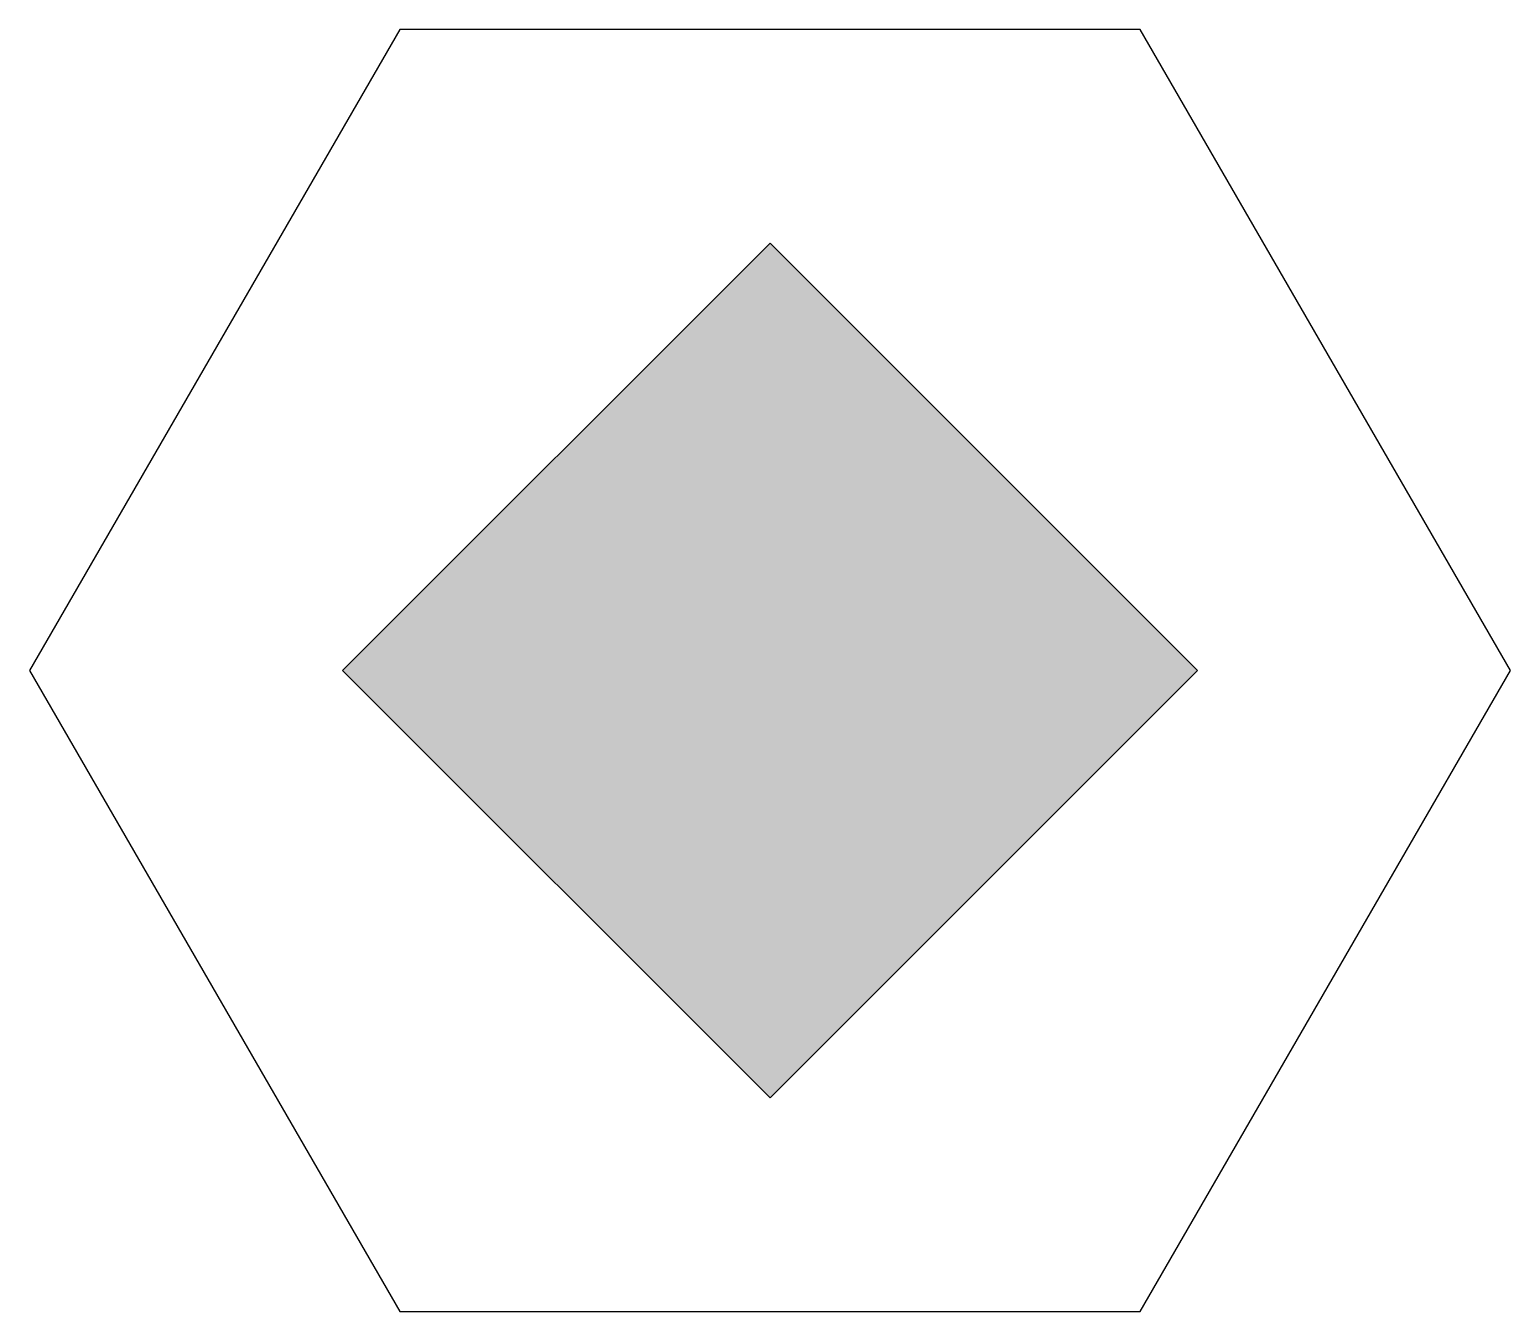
# Model space of a CAD drawing. Extents: x -1.73 to 1.73, y -1.5 to 1.5.
import ezdxf

# ---------------------------------------------------------------- set-up
doc = ezdxf.new("R2010")
doc.units = 0
doc.header["$LTSCALE"] = 0.01
doc.header["$MEASUREMENT"] = 0
doc.layers.get('0').update_dxf_attribs({"lineweight": 20})

msp = doc.modelspace()

# ---------------------------------------------------------------- hatches: boundary and pattern name
at = {"linetype": 'ByBlock', "lineweight": -2}
h = msp.add_hatch(color=0, dxfattribs=at)
h.dxf.hatch_style = 1
h.paths.add_polyline_path([(0, -1), (1, 0), (0, 1), (-1, 0)])

# ---------------------------------------------------------------- linework, layer by layer
at = {"color": 0, "linetype": 'ByBlock', "lineweight": -2}
msp.add_lwpolyline([(0.866, -1.5), (1.7321, 0), (0.866, 1.5), (-0.866, 1.5), (-1.7321, 0), (-0.866, -1.5)], close=True, dxfattribs=at)
at = {"color": 0, "linetype": 'ByBlock', "lineweight": -2, "flags": 128}
msp.add_lwpolyline([(0, -1), (1, 0), (0, 1), (-1, 0)], close=True, dxfattribs=at)

doc.saveas('drawing.dxf')
